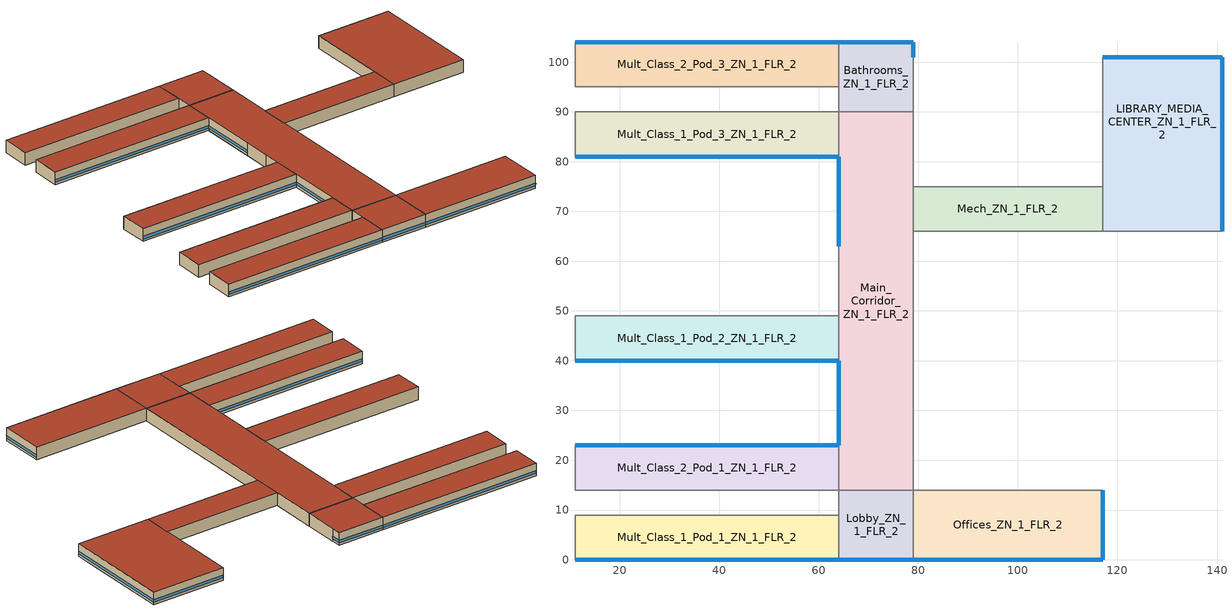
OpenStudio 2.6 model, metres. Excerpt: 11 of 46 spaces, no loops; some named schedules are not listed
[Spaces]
Bathrooms_ZN_1_FLR_2
 floor to Bathrooms_ZN_1_FLR_1: 79,104 79,90 64,90 64,104 z4
 wall outside (BTAP-Ext-Wall-Mass:U-0.183-:{ "cond"=>0.165} adj ext wall insulation): 79,101 79,104 64,104 z4:8
 wall to Auditorium_ZN_1_FLR_1: 79,90 79,101 z4:8
 wall to Mult_Class_2_Pod_3_ZN_1_FLR_2: 64,104 64,95 z4:8
 wall to Corridor_Pod_3_ZN_1_FLR_2: 64,95 64,90 z4:8
 wall to Main_Corridor_ZN_1_FLR_2: 64,90 79,90 z4:8
 window: 79,101.03 79,103.97 z4.76:5.58; 78.97,104 64.03,104 z4.76:5.56
 roof outside (BTAP-Ext-Roof-Metal:U-0.12099999999999998-:{ "cond"=>0.11} adj roof insulation): 79,90 79,104 64,104 64,90 z8
Offices_ZN_1_FLR_2
 floor to Offices_ZN_1_FLR_1: 117,14 117,0 79,0 79,14 z4
 wall outside (BTAP-Ext-Wall-Mass:U-0.183-:{ "cond"=>0.165} adj ext wall insulation): 79,0 117,0 117,14 z4:8
 wall to Lobby_ZN_1_FLR_2: 79,14 79,0 z4:8
 wall to Gym_ZN_1_FLR_1: 117,14 79,14 z4:8
 window: 79.03,0 116.97,0 / 117,0.03 117,13.97 z4.76:5.56
 roof outside (BTAP-Ext-Roof-Metal:U-0.12099999999999998-:{ "cond"=>0.11} adj roof insulation): 117,0 117,14 79,14 79,0 z8
Mech_ZN_1_FLR_2
 floor to Mech_ZN_1_FLR_1: 117,75 117,66 79,66 79,75 z4
 wall to Gym_ZN_1_FLR_1: 79,66 117,66 z4:8
 wall to Main_Corridor_ZN_1_FLR_2: 79,75 79,66 z4:8
 wall to Auditorium_ZN_1_FLR_1: 117,75 79,75 z4:8
 wall to LIBRARY_MEDIA_CENTER_ZN_1_FLR_2: 117,66 117,75 z4:8
 roof outside (BTAP-Ext-Roof-Metal:U-0.12099999999999998-:{ "cond"=>0.11} adj roof insulation): 117,66 117,75 79,75 79,66 z8
LIBRARY_MEDIA_CENTER_ZN_1_FLR_2
 floor to Kitchen_ZN_1_FLR_1: 141,75 141,66 117,66 117,75 z4
 floor to Cafeteria_ZN_1_FLR_1: 141,101 141,75 117,75 117,101 z4
 wall outside (BTAP-Ext-Wall-Mass:U-0.183-:{ "cond"=>0.165} adj ext wall insulation): 141,66 141,101 117,101 z4:8
 wall to Auditorium_ZN_1_FLR_1: 117,101 117,75 z4:8
 wall to Aux_Gym_ZN_1_FLR_1: 117,66 141,66 z4:8
 window: 141,66.03 141,100.97 / 140.97,101 117.03,101 z4.76:5.56
 roof outside (BTAP-Ext-Roof-Metal:U-0.12099999999999998-:{ "cond"=>0.11} adj roof insulation): 141,66 141,101 117,101 117,66 z8
Main_Corridor_ZN_1_FLR_2
 floor to Main_Corridor_ZN_1_FLR_1: 79,90 79,14 64,14 64,90 z4
 wall outside (BTAP-Ext-Wall-Mass:U-0.183-:{ "cond"=>0.165} adj ext wall insulation): 64,81 64,63 / 64,40 64,23 z4:8
 wall to Gym_ZN_1_FLR_1: 79,14 79,66 z4:8
 wall to Mult_Class_1_Pod_2_ZN_1_FLR_2: 64,49 64,40 z4:8
 wall to Auditorium_ZN_1_FLR_1: 79,75 79,90 z4:8
 wall to Corridor_Pod_2_ZN_1_FLR_2: 64,54 64,49 z4:8
 wall to Mult_Class_2_Pod_1_ZN_1_FLR_2: 64,23 64,14 z4:8
 wall to Mult_Class_2_Pod_2_ZN_1_FLR_2: 64,63 64,54 z4:8
 wall to Mult_Class_1_Pod_3_ZN_1_FLR_2: 64,90 64,81 z4:8
 wall to Lobby_ZN_1_FLR_2: 64,14 79,14 z4:8
 window: 64,39.97 64,23.03 / 64,80.97 64,63.03 z4.76:5.56
 roof outside (BTAP-Ext-Roof-Metal:U-0.12099999999999998-:{ "cond"=>0.11} adj roof insulation): 79,14 79,90 64,90 64,14 z8
Mult_Class_2_Pod_1_ZN_1_FLR_2
 floor to Mult_Class_2_Pod_1_ZN_1_FLR_1: 64,23 64,14 11,14 11,23 z4
 wall outside (BTAP-Ext-Wall-Mass:U-0.183-:{ "cond"=>0.165} adj ext wall insulation): 64,23 11,23 z4:8
 wall to Corridor_Pod_1_ZN_1_FLR_2: 11,14 64,14 z4:8
 wall to Corner_Class_2_Pod_1_ZN_1_FLR_2: 11,23 11,14 z4:8
 window: 63.97,23 11.03,23 z4.76:5.56
 roof outside (BTAP-Ext-Roof-Metal:U-0.12099999999999998-:{ "cond"=>0.11} adj roof insulation): 64,14 64,23 11,23 11,14 z8
Mult_Class_1_Pod_1_ZN_1_FLR_2
 floor to Mult_Class_1_Pod_1_ZN_1_FLR_1: 64,9 64,0 11,0 11,9 z4
 wall outside (BTAP-Ext-Wall-Mass:U-0.183-:{ "cond"=>0.165} adj ext wall insulation): 11,0 64,0 z4:8
 wall to Lobby_ZN_1_FLR_2: 64,0 64,9 z4:8
 wall to Corridor_Pod_1_ZN_1_FLR_2: 64,9 11,9 z4:8
 wall to Corner_Class_1_Pod_1_ZN_1_FLR_2: 11,9 11,0 z4:8
 window: 11.03,0 63.97,0 z4.76:5.56
 roof outside (BTAP-Ext-Roof-Metal:U-0.12099999999999998-:{ "cond"=>0.11} adj roof insulation): 64,0 64,9 11,9 11,0 z8
Mult_Class_1_Pod_2_ZN_1_FLR_2
 floor to Mult_Class_1_Pod_2_ZN_1_FLR_1: 64,49 64,40 11,40 11,49 z4
 wall outside (BTAP-Ext-Wall-Mass:U-0.183-:{ "cond"=>0.165} adj ext wall insulation): 11,40 64,40 z4:8
 wall to Corner_Class_1_Pod_2_ZN_1_FLR_2: 11,49 11,40 z4:8
 wall to Corridor_Pod_2_ZN_1_FLR_2: 64,49 11,49 z4:8
 window: 11.03,40 63.97,40 z4.76:5.56
 roof outside (BTAP-Ext-Roof-Metal:U-0.12099999999999998-:{ "cond"=>0.11} adj roof insulation): 64,40 64,49 11,49 11,40 z8
Mult_Class_1_Pod_3_ZN_1_FLR_2
 floor to Mult_Class_1_Pod_3_ZN_1_FLR_1: 64,90 64,81 11,81 11,90 z4
 wall outside (BTAP-Ext-Wall-Mass:U-0.183-:{ "cond"=>0.165} adj ext wall insulation): 11,81 64,81 z4:8
 wall to Corridor_Pod_3_ZN_1_FLR_2: 64,90 11,90 z4:8
 wall to Corner_Class_1_Pod_3_ZN_1_FLR_2: 11,90 11,81 z4:8
 window: 11.03,81 63.97,81 z4.76:5.56
 roof outside (BTAP-Ext-Roof-Metal:U-0.12099999999999998-:{ "cond"=>0.11} adj roof insulation): 64,81 64,90 11,90 11,81 z8
Mult_Class_2_Pod_3_ZN_1_FLR_2
 floor to Mult_Class_2_Pod_3_ZN_1_FLR_1: 64,104 64,95 11,95 11,104 z4
 wall outside (BTAP-Ext-Wall-Mass:U-0.183-:{ "cond"=>0.165} adj ext wall insulation): 64,104 11,104 z4:8
 wall to Corner_Class_2_Pod_3_ZN_1_FLR_2: 11,104 11,95 z4:8
 wall to Corridor_Pod_3_ZN_1_FLR_2: 11,95 64,95 z4:8
 window: 63.97,104 11.03,104 z4.76:5.56
 roof outside (BTAP-Ext-Roof-Metal:U-0.12099999999999998-:{ "cond"=>0.11} adj roof insulation): 64,95 64,104 11,104 11,95 z8
Lobby_ZN_1_FLR_2
 floor to Lobby_ZN_1_FLR_1: 79,14 79,0 64,0 64,14 z4
 wall outside (BTAP-Ext-Wall-Mass:U-0.183-:{ "cond"=>0.165} adj ext wall insulation): 64,0 79,0 z4:8
 wall to Corridor_Pod_1_ZN_1_FLR_2: 64,14 64,9 z4:8
 window: 64.03,0 78.97,0 z4.76:5.56
 roof outside (BTAP-Ext-Roof-Metal:U-0.12099999999999998-:{ "cond"=>0.11} adj roof insulation): 79,0 79,14 64,14 64,0 z8
shading: 63.97,81 11.03,81 11.03,80.72 63.97,80.72 z5.56; 78.97,0 64.03,0 64.03,-0.28 78.97,-0.28 z5.56; 116.97,0 79.03,0 79.03,-0.28 116.97,-0.28 z5.56; 63.97,0 11.03,0 11.03,-0.28 63.97,-0.28 z5.56; 63.97,40 11.03,40 11.03,39.72 63.97,39.72 z5.56
[Site]
Yellowknife AP: Latitude {deg}=62.463; Longitude {deg}=-114.44; Time Zone {hr}=-7; Elevation {m}=205.7; Terrain=City
[Building]
SecondarySchool-CAN_NT_Yellowknife.AP.719360_CWEC2016.epw created: 2019-07-24 21:27:58 +0000: North Axis {deg}=0; Default Construction Set=BTAP-Mass at hdd = 8170.0 adj roof insulation adj ext wall insulation; Standards Number of Stories=2; Standards Number of Above Ground Stories=2; Standards Building Type=NECB2017_SecondarySchool
[ClimateZones]
Climate Zone Institution Name 1=ASHRAE; Climate Zone Document Name 1=ANSI/ASHRAE Standard 169; Climate Zone Document Year 1=2006; Climate Zone Institution Name 2=CEC; Climate Zone Document Name 2=California Climate Zone Descriptions; Climate Zone Document Year 2=1995
[Site:WaterMainsTemperature]
Calculation Method=Correlation; Annual Average Outdoor Air Temperature {C}=-3.45833; Maximum Difference In Monthly Average Outdoor Air Temperatures {deltaC}=42.9
[Site:GroundTemperature:BuildingSurface]
19.527, 19.502, 19.536, 19.598, 20.002, 21.64, 22.225, 22.375, 21.449, 20.121, 19.802, 19.633
[SizingPeriod:DesignDay] Barometric Pressure {Pa}=98878; Sky Clearness=0; Rain Indicator=0; Snow Indicator=0; Day of Month=21; Daylight Saving Time Indicator=0; Humidity Indicating Type=Wetbulb; Dry-Bulb Temperature Range Modifier Type=DefaultMultipliers
Name | Maximum Dry-Bulb Temperature {C} | Daily Dry-Bulb Temperature Range {deltaC} | Humidity Indicating Conditions at Maximum Dry-Bulb | Wind Speed {m/s} | Wind Direction {deg} | Month | Day Type | Solar Model Indicator | ASHRAE Taub | ASHRAE Taud
Yellowknife AP Ann Htg 99.6% Condns DB | -40.5 | 0 | -40.5 | 1.7 | 310 | 1 | WinterDesignDay | ASHRAEClearSky
Yellowknife AP Ann Clg .4% Condns DB=>MWB | 25.4 | 7.9 | 16 | 4 | 150 | 7 | SummerDesignDay | ASHRAETau | 0.369 | 2.418
[Material:NoMass] Roughness=Smooth; Thermal Absorptance=0.9; Solar Absorptance=0.7
Name | Thermal Resistance {m2-K/W} | Visible Absorptance
Typical Carpet Pad | 0.21648 | 0.8
Typical Insulation 1 | 6.78179 | 0.7
Typical Insulation 2 | 5.19354 | 0.7
Typical Insulation 3 | 8.26445 | 0.7
Typical Carpet Pad 2 | 2.57255 | 0.8
Typical Carpet Pad 3 | 4.69593 | 0.8
Typical Insulation 4 | 0.714268 | 0.7
Typical Insulation 5 | 0.714286 | 0.7
Typical Insulation 6 R-51.62_R-value 47.0 (ft^2*h*R/Btu) | 8.27718 | 0.7
Typical Insulation 6 R-32.88_R-value 31.0 (ft^2*h*R/Btu) | 5.45942 | 0.7
[Material]
Name | Roughness | Thickness {m} | Conductivity {W/m-K} | Density {kg/m3} | Specific Heat {J/kg-K} | Thermal Absorptance | Solar Absorptance | Visible Absorptance
100mm Normalweight concrete floor | MediumSmooth | 0.1016 | 2.31 | 2322 | 832
G01 13mm gypsum board | Smooth | 0.0127 | 0.16 | 800 | 1090 | 0.9 | 0.7 | 0.5
G05 25mm wood | MediumSmooth | 0.0254 | 0.15 | 608 | 1630 | 0.9 | 0.5 | 0.5
4 in. Normalweight Concrete Floor | MediumRough | 0.1016 | 2.31 | 2322 | 832 | 0.9 | 0.7 | 0.7
1IN Stucco; 1IN Stucco 1 | Smooth | 0.0253 | 0.6918 | 1858 | 837 | 0.9 | 0.7 | 0.92
8IN CONCRETE HW RefBldg; 8IN CONCRETE HW RefBldg 1 | Rough | 0.2032 | 1.311 | 2240 | 836.8 | 0.9 | 0.7 | 0.7
1/2IN Gypsum; 1/2IN Gypsum 1 | Smooth | 0.0127 | 0.16 | 784.9 | 830 | 0.9 | 0.4 | 0.4
Metal Roof Surface; F08 Metal surface; Metal Roof Surface 1 | Smooth | 0.0008 | 45.28 | 7824 | 500 | 0.9 | 0.7 | 0.7
6 in. Normalweight Concrete Floor | MediumRough | 0.1524 | 2.31 | 2322 | 832 | 0.9 | 0.7 | 0.7
[Construction]
BTAP-Int-Floor: 100mm Normalweight concrete floor, Typical Carpet Pad
BTAP-Int-Wall: G01 13mm gypsum board, G01 13mm gypsum board
BTAP-Int-Ceiling: Typical Carpet Pad, 100mm Normalweight concrete floor
BTAP-Ext-DaylightDiffuser: SimpleGlazing
BTAP-Int-Door: G05 25mm wood
BTAP-Ext-Floor-Mass:U-0.142: Typical Insulation 1, 4 in. Normalweight Concrete Floor, Typical Carpet Pad
BTAP-Ext-Wall-Mass:U-0.183: 1IN Stucco, 8IN CONCRETE HW RefBldg, Typical Insulation 2, 1/2IN Gypsum
BTAP-Ext-Roof-Metal:U-0.12099999999999998: Metal Roof Surface, Typical Insulation 3
BTAP-Grnd-Floor-Mass:U-0.379: 6 in. Normalweight Concrete Floor, Typical Carpet Pad 2
BTAP-Grnd-Roof-Mass:U-0.21: 6 in. Normalweight Concrete Floor, Typical Carpet Pad 3
BTAP-Ext-Door:U-1.4: F08 Metal surface, Typical Insulation 4
BTAP-Ext-OverHeadDoor:U-1.4: Typical Insulation 5
BTAP-Ext-DaylightDiffuser:U=0.140 SHGC=0.600: SimpleGlazing:U=0.140 SHGC=0.600
BTAP-Ext-Roof-Metal:U-0.12099999999999998-:{ "cond"=>0.11} adj roof insulation: Metal Roof Surface 1, Typical Insulation 6 R-51.62_R-value 47.0 (ft^2*h*R/Btu)
BTAP-Ext-Wall-Mass:U-0.183-:{ "cond"=>0.165} adj ext wall insulation: 1IN Stucco 1, 8IN CONCRETE HW RefBldg 1, Typical Insulation 6 R-32.88_R-value 31.0 (ft^2*h*R/Btu), 1/2IN Gypsum 1
[DefaultConstructionSet] Default Interior Surface Constructions=Default Surface Constructions 2; Default Ground Contact Surface Constructions=BTAP-Mass at hdd = 8170.0 1; Default Exterior SubSurface Constructions=BTAP-Mass at hdd = 8170.0; Default Interior SubSurface Constructions=Default Sub Surface Constructions 2; Interior Partition Construction=BTAP-Int-Door
Name | Default Exterior Surface Constructions
BTAP-Mass at hdd = 8170.0 | BTAP-Mass at hdd = 8170.0
BTAP-Mass at hdd = 8170.0 adj roof insulation adj ext wall insulation | BTAP-Mass at hdd = 8170.0 adj roof insulation adj ext wall insulation
[DefaultSurfaceConstructions]
Name | Floor Construction | Wall Construction | Roof Ceiling Construction
Default Surface Constructions 2 | BTAP-Int-Floor | BTAP-Int-Wall | BTAP-Int-Ceiling
BTAP-Mass at hdd = 8170.0; BTAP-Mass at hdd = 8170.0 adj roof insulation adj ext wall insulation | BTAP-Ext-Floor-Mass:U-0.142 | BTAP-Ext-Wall-Mass:U-0.183 | BTAP-Ext-Roof-Metal:U-0.12099999999999998
BTAP-Mass at hdd = 8170.0 1 | BTAP-Grnd-Floor-Mass:U-0.379 | BTAP-Grnd-Roof-Mass:U-0.21 | BTAP-Grnd-Roof-Mass:U-0.21
[DefaultSubSurfaceConstructions]
Name | Fixed Window Construction | Operable Window Construction | Door Construction | Glass Door Construction | Overhead Door Construction | Skylight Construction | Tubular Daylight Dome Construction | Tubular Daylight Diffuser Construction
Default Sub Surface Constructions 2 | BTAP-Ext-DaylightDiffuser | BTAP-Ext-DaylightDiffuser | BTAP-Int-Door
BTAP-Mass at hdd = 8170.0 | BTAP-Ext-DaylightDiffuser:U=0.140 SHGC=0.600 | BTAP-Ext-DaylightDiffuser:U=0.140 SHGC=0.600 | BTAP-Ext-Door:U-1.4 | BTAP-Ext-DaylightDiffuser:U=0.140 SHGC=0.600 | BTAP-Ext-OverHeadDoor:U-1.4 | BTAP-Ext-DaylightDiffuser:U=0.140 SHGC=0.600 | BTAP-Ext-DaylightDiffuser:U=0.140 SHGC=0.600 | BTAP-Ext-DaylightDiffuser:U=0.140 SHGC=0.600
[WindowMaterial:SimpleGlazingSystem] Solar Heat Gain Coefficient=0.6; Visible Transmittance=0.21
Name | U-Factor {W/m2-K}
SimpleGlazing | 2.2
SimpleGlazing:U=0.140 SHGC=0.600 | 1.4
[Space] Building Story=Building Story 2; Part of Total Floor Area=Yes
Name | Space Type | Thermal Zone
Bathrooms_ZN_1_FLR_2 | Space Function Washroom - other-sch-D | WET_ST=Washroom - other-sch-D_FL=Building Story 2_SCHD
LIBRARY_MEDIA_CENTER_ZN_1_FLR_2 | Space Function Library reading area | ALL_ST=Library reading area_FL=Building Story 2_SCH=C
Mult_Class_1_Pod_3_ZN_1_FLR_2; Mult_Class_1_Pod_1_ZN_1_FLR_2; Mult_Class_1_Pod_2_ZN_1_FLR_2 | Space Function Classroom/Lecture hall/Training room other | ALL_ST=Classroom/Lecture hall/Training room other_FL=Building Story 2_SCH=D 1
Offices_ZN_1_FLR_2 | Space Function Office enclosed <= 25 m2 | ALL_ST=Office enclosed <= 25 m2_FL=Building Story 2_SCH=A
Mult_Class_2_Pod_3_ZN_1_FLR_2; Mult_Class_2_Pod_1_ZN_1_FLR_2 | Space Function Classroom/Lecture hall/Training room other | ALL_ST=Classroom/Lecture hall/Training room other_FL=Building Story 2_SCH=D 2
Mech_ZN_1_FLR_2 | Space Function Electrical/Mechanical room-sch-D | WILD_ST=Electrical/Mechanical room-sch-D_FL=Building Story 2_SCH=D
Main_Corridor_ZN_1_FLR_2 | Space Function Corridor/Transition area other-sch-D | WILD_ST=Corridor/Transition area other-sch-D_FL=Building Story 2_SCH=D
Lobby_ZN_1_FLR_2 | Space Function Lobby - other | ALL_ST=Lobby - other_FL=Building Story 2_SCH=C
[BuildingStory]
Building Story 2: Nominal Z Coordinate {m}=4
[SpaceType] Standards Building Type=Space Function
Name | Default Schedule Set | Design Specification Outdoor Air Object | Standards Space Type
Space Function Washroom - other-sch-D | Space Function Washroom - other-sch-D Schedule Set | Space Function Washroom - other-sch-D Ventilation | Washroom - other-sch-D
Space Function Classroom/Lecture hall/Training room other | Space Function Classroom/Lecture hall/Training room other Schedule Set | Space Function Classroom/Lecture hall/Training room other Ventilation | Classroom/Lecture hall/Training room other
Space Function Corridor/Transition area other-sch-D | Space Function Corridor/Transition area other-sch-D Schedule Set | Space Function Corridor/Transition area other-sch-D Ventilation | Corridor/Transition area other-sch-D
Space Function Library reading area | Space Function Library reading area Schedule Set | Space Function Library reading area Ventilation | Library reading area
Space Function Lobby - other | Space Function Lobby - other Schedule Set | Space Function Lobby - other Ventilation | Lobby - other
Space Function Electrical/Mechanical room-sch-D | Space Function Electrical/Mechanical room-sch-D Schedule Set | Space Function Electrical/Mechanical room-sch-D Ventilation | Electrical/Mechanical room-sch-D
Space Function Office enclosed <= 25 m2 | Space Function Office enclosed <= 25 m2 Schedule Set | Space Function Office enclosed <= 25 m2 Ventilation | Office enclosed <= 25 m2
[People:Definition]
Space Function Library reading area People Definition: Number of People Calculation Method=People/Area; People per Space Floor Area {person/m2}=0.0500182; Fraction Radiant=0.3
[People] Work Efficiency Schedule=Work Efficiency Schedule; Clothing Insulation Schedule=Clothing Schedule; Air Velocity Schedule=Air Velocity Schedule; Multiplier=1
Name | People Definition | Space or SpaceType
Space Function Classroom/Lecture hall/Training room other People | Space Function Classroom/Lecture hall/Training room other People Definition | Space Function Classroom/Lecture hall/Training room other
Space Function Library reading area People | Space Function Library reading area People Definition | Space Function Library reading area
Space Function Washroom - other-sch-D People | Space Function Washroom - other-sch-D People Definition | Space Function Washroom - other-sch-D
[Lights:Definition]
Space Function Library reading area Lights Definition-new: Design Level Calculation Method=Watts/Area; Watts per Space Floor Area {W/m2}=10.3; Fraction Radiant=0.5; Fraction Visible=0.2
[Lights] Fraction Replaceable=1
Name | Lights Definition | Space or SpaceType
Space Function Classroom/Lecture hall/Training room other Lights | Space Function Classroom/Lecture hall/Training room other Lights Definition-new | Space Function Classroom/Lecture hall/Training room other
Space Function Library reading area Lights | Space Function Library reading area Lights Definition-new | Space Function Library reading area
Space Function Washroom - other-sch-D Lights | Space Function Washroom - other-sch-D Lights Definition-new | Space Function Washroom - other-sch-D
[ElectricEquipment:Definition]
Space Function Library reading area Elec Equip Definition - 30.0 percent reduction: Design Level Calculation Method=Watts/Area; Watts per Space Floor Area {W/m2}=0.700254; Fraction Radiant=0.5
[ElectricEquipment]
Name | Electric Equipment Definition | Space or SpaceType
Space Function Classroom/Lecture hall/Training room other Elec Equip 30.0 percent reduction | Space Function Classroom/Lecture hall/Training room other Elec Equip Definition - 30.0 percent reduction | Space Function Classroom/Lecture hall/Training room other
Space Function Library reading area Elec Equip 30.0 percent reduction | Space Function Library reading area Elec Equip Definition - 30.0 percent reduction | Space Function Library reading area
Space Function Washroom - other-sch-D Elec Equip 30.0 percent reduction | Space Function Washroom - other-sch-D Elec Equip Definition - 30.0 percent reduction | Space Function Washroom - other-sch-D
[DesignSpecification:OutdoorAir] Outdoor Air Method=Sum; Outdoor Air Flow per Person {m3/s-person}=0; Outdoor Air Flow Rate {m3/s}=0; Outdoor Air Flow Air Changes per Hour {1/hr}=0
Name | Outdoor Air Flow per Floor Area {m3/s-m2}
Space Function Classroom/Lecture hall/Training room other Ventilation | 0.00278384
Space Function Library reading area Ventilation | 0.0008636
Space Function Washroom - other-sch-D Ventilation | 0.0003048
[DefaultScheduleSet] People Activity Level Schedule=NECB-Activity; Infiltration Schedule=Always On
Name | Number of People Schedule | Lighting Schedule | Electric Equipment Schedule
Space Function Classroom/Lecture hall/Training room other Schedule Set; Space Function Washroom - other-sch-D Schedule Set | NECB-D-Occupancy | NECB-D-Occupancy-NECB-D-Lighting-0.5-0.0-0.67-Light Ruleset | NECB-D-Electric-Equipment
Space Function Library reading area Schedule Set | NECB-C-Occupancy | NECB-C-Occupancy-NECB-C-Lighting-0.0-0.0-0.67-Light Ruleset | NECB-C-Electric-Equipment
[ThermostatSetpoint:DualSetpoint]
Name | Heating Setpoint Temperature Schedule | Cooling Setpoint Temperature Schedule
Space Function Washroom - other-sch-D Thermostat 6; Space Function Classroom/Lecture hall/Training room other Thermostat 51; Space Function Classroom/Lecture hall/Training room other Thermostat 52; Space Function Corridor/Transition area other-sch-D Thermostat 17; Space Function Electrical/Mechanical room-sch-D Thermostat 6 | NECB-D-Thermostat Setpoint-Heating | NECB-D-Thermostat Setpoint-Cooling
Space Function Lobby - other Thermostat 6; Space Function Library reading area Thermostat 3 | NECB-C-Thermostat Setpoint-Heating | NECB-C-Thermostat Setpoint-Cooling
Space Function Office enclosed <= 25 m2 Thermostat 6 | NECB-A-Thermostat Setpoint-Heating | NECB-A-Thermostat Setpoint-Cooling
[SpaceInfiltration:DesignFlowRate] Schedule=Always On Discrete; Design Flow Rate Calculation Method=Flow/ExteriorArea; Flow per Exterior Surface Area {m3/s-m2}=0.000249407; Constant Term Coefficient=0; Temperature Term Coefficient=0; Velocity Term Coefficient=0.224; Velocity Squared Term Coefficient=0
Name | Space or SpaceType
Bathrooms_ZN_1_FLR_2 Infiltration | Bathrooms_ZN_1_FLR_2
LIBRARY_MEDIA_CENTER_ZN_1_FLR_2 Infiltration | LIBRARY_MEDIA_CENTER_ZN_1_FLR_2
Lobby_ZN_1_FLR_2 Infiltration | Lobby_ZN_1_FLR_2
Main_Corridor_ZN_1_FLR_2 Infiltration | Main_Corridor_ZN_1_FLR_2
Mech_ZN_1_FLR_2 Infiltration | Mech_ZN_1_FLR_2
Mult_Class_1_Pod_1_ZN_1_FLR_2 Infiltration | Mult_Class_1_Pod_1_ZN_1_FLR_2
Mult_Class_1_Pod_2_ZN_1_FLR_2 Infiltration | Mult_Class_1_Pod_2_ZN_1_FLR_2
Mult_Class_1_Pod_3_ZN_1_FLR_2 Infiltration | Mult_Class_1_Pod_3_ZN_1_FLR_2
Mult_Class_2_Pod_1_ZN_1_FLR_2 Infiltration | Mult_Class_2_Pod_1_ZN_1_FLR_2
Mult_Class_2_Pod_3_ZN_1_FLR_2 Infiltration | Mult_Class_2_Pod_3_ZN_1_FLR_2
Offices_ZN_1_FLR_2 Infiltration | Offices_ZN_1_FLR_2
[ThermalZone] Use Ideal Air Loads=No
Name | Thermostat
WET_ST=Washroom - other-sch-D_FL=Building Story 2_SCHD | Space Function Washroom - other-sch-D Thermostat 6
ALL_ST=Lobby - other_FL=Building Story 2_SCH=C | Space Function Lobby - other Thermostat 6
ALL_ST=Classroom/Lecture hall/Training room other_FL=Building Story 2_SCH=D 1 | Space Function Classroom/Lecture hall/Training room other Thermostat 51
ALL_ST=Classroom/Lecture hall/Training room other_FL=Building Story 2_SCH=D 2 | Space Function Classroom/Lecture hall/Training room other Thermostat 52
ALL_ST=Library reading area_FL=Building Story 2_SCH=C | Space Function Library reading area Thermostat 3
ALL_ST=Office enclosed <= 25 m2_FL=Building Story 2_SCH=A | Space Function Office enclosed <= 25 m2 Thermostat 6
WILD_ST=Corridor/Transition area other-sch-D_FL=Building Story 2_SCH=D | Space Function Corridor/Transition area other-sch-D Thermostat 17
WILD_ST=Electrical/Mechanical room-sch-D_FL=Building Story 2_SCH=D | Space Function Electrical/Mechanical room-sch-D Thermostat 6
